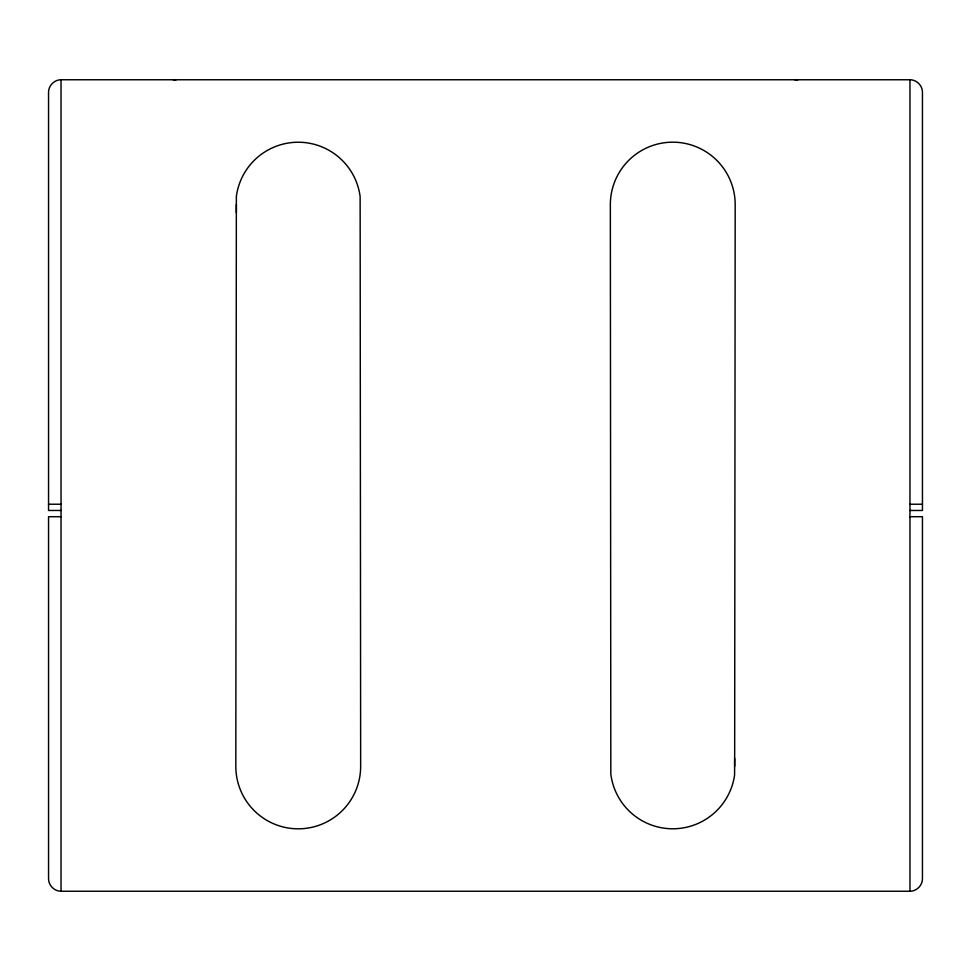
<?xml version="1.0" encoding="UTF-8"?>
<svg xmlns="http://www.w3.org/2000/svg" width="971" height="971" viewBox="0 0 971 971"><rect width="100%" height="100%" fill="white"/><g stroke="black" fill="none" stroke-linecap="round" stroke-linejoin="round"><path stroke-width="1.46" d="M236.354 204.602L235.819 766.398A62.423 62.423 0 0 0 298.231 828.821A62.423 62.423 0 0 0 360.654 766.398L360.132 196.567A62.423 62.423 0 0 0 236.366 196.348L236.329 212.649M734.659 766.398L735.181 204.602A62.423 62.423 0 0 0 672.769 142.179A62.423 62.423 0 0 0 610.346 204.602L610.82 774.093A62.423 62.423 0 0 0 734.586 774.992L734.659 758.509M909.961 510.467L922.45 510.467L922.45 92.245C922.486 85.569 916.648 79.719 909.961 79.756L61.039 79.756C54.352 79.719 48.514 85.569 48.55 92.245L48.55 510.467L61.039 510.467M795.164 80.12L797.871 79.756M61.039 516.706L48.55 516.706L48.55 878.755C48.514 885.431 54.352 891.281 61.039 891.244L909.961 891.244C916.648 891.281 922.486 885.431 922.45 878.755L922.45 516.706L909.961 516.706M48.55 504.228L61.039 504.228M909.961 504.228L922.45 504.228M173.129 79.756L175.836 80.12M909.961 79.756L909.961 891.244M61.039 79.756L61.039 891.244"/></g></svg>
